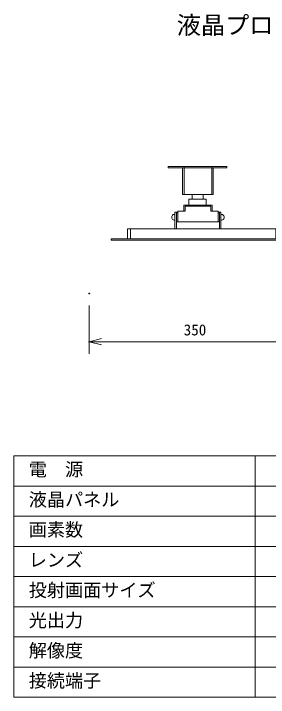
# Model space of a CAD drawing. Units: millimetres, scale not verified. Extents: x -1134 to 63, y -211 to 57.
# Drawn here: x -62.5 to -20.3, y -56.5 to 56.7 of the extents above; entities that cross this region are included whole.
import ezdxf
from ezdxf.enums import TextEntityAlignment as Align

# ---------------------------------------------------------------- set-up
doc = ezdxf.new("R2010")
doc.units = ezdxf.units.MM
doc.header["$LTSCALE"] = 0.125
doc.header["$PDMODE"] = 32
doc.header["$PDSIZE"] = 0.0625
for name, color, linetype, lineweight in [('0-0_0', 7, 'Continuous', 9), ('0-1_WAKU', 1, 'Continuous', 18), ('0-3_GAIKEI', 1, 'Continuous', 18), ('0-6_SUNPO', 7, 'Continuous', 9), ('0-7_S1', 1, 'Continuous', 18)]:
    doc.layers.add(name, color=color, linetype=linetype, lineweight=lineweight)
doc.layers.add('0-2_MOJI1', color=7, linetype='Continuous')
doc.layers.add('0-5_DEFPOINTS', color=7, linetype='Continuous')
doc.styles.add('ＭＳ ゴシック', font='')
doc.styles.get('ＭＳ ゴシック').set_extended_font_data('MS Gothic')

# ---------------------------------------------------------------- blocks, each defined once
blk = doc.blocks.new('_OPEN30')
at = {"layer": '0-0_0'}
blk.add_line((0, 0), (-1, 0), dxfattribs=at)
blk.add_lwpolyline([(-1, 0.26795), (0, 0), (-1, -0.26795)], dxfattribs=at)
blk = doc.blocks.new('D9')
at = {"layer": '0-5_DEFPOINTS'}
for p in [(-51.2754, 12.4232), (-16.2754, 12.4232), (-51.2754, 4.4232)]:
    blk.add_point(p, dxfattribs=at)
at = {"layer": '0-6_SUNPO'}
for p, q in [((-51.2754, 10.4232), (-51.2754, 2.4232)), ((-16.2754, 10.4232), (-16.2754, 2.4232)), ((-18.2754, 4.4232), (-49.2754, 4.4232))]:
    blk.add_line(p, q, dxfattribs=at)
at = {"layer": '0-6_SUNPO', "xscale": 2, "yscale": 2, "rotation": 180}
blk.add_blockref('_OPEN30', (-51.2754, 4.4232), dxfattribs=at)
at = {"layer": '0-6_SUNPO', "xscale": 2, "yscale": 2}
blk.add_blockref('_OPEN30', (-16.2754, 4.4232), dxfattribs=at)
at = {"layer": '0-6_SUNPO', "style": 'ＭＳ ゴシック'}
blk.add_text('350', height=1.833, dxfattribs=at).set_placement((-35.6504, 4.9232), align=Align.BOTTOM_LEFT)

msp = doc.modelspace()

# ---------------------------------------------------------------- linework, layer by layer
at = {"layer": '0-1_WAKU', "color": 4}
for p, q in [((-62.485, -16.5124), (62.515, -16.5124)), ((-62.485, -16.5124), (-62.485, -56.5124)), ((-22.485, -16.5124), (-22.485, -56.5124)), ((62.515, -56.5124), (-62.485, -56.5124))]:
    msp.add_line(p, q, dxfattribs=at)
at = {"layer": '0-1_WAKU'}
for p, q in [((-62.485, -21.5124), (62.515, -21.5124)), ((-62.485, -26.5124), (62.515, -26.5124)), ((-62.485, -31.5124), (62.515, -31.5124)), ((-62.485, -36.5124), (62.515, -36.5124)), ((-62.485, -41.5124), (62.515, -41.5124)), ((-62.485, -46.5124), (62.515, -46.5124)), ((-62.485, -51.5124), (62.515, -51.5124))]:
    msp.add_line(p, q, dxfattribs=at)
at = {"layer": '0-3_GAIKEI'}
msp.add_line((-28.4072, 22.2535), (-35.5436, 22.2535), dxfattribs=at)
at = {"layer": '0-3_GAIKEI', "color": 7}
msp.add_line((-16.9502, 19.1916), (-46.3278, 19.1916), dxfattribs=at)
at = {"layer": '0-7_S1'}
for p, q in [((-36.8852, 31.4357), (-27.168, 31.4357)), ((-36.8852, 31.1937), (-36.8852, 31.4357)), ((-34.5105, 26.7955), (-34.5105, 31.1937)), ((-34.2685, 26.7955), (-34.2685, 31.4357)), ((-29.6823, 26.7955), (-29.6823, 31.4357)), ((-29.4403, 26.7955), (-29.4403, 31.1937)), ((-34.5105, 26.7955), (-29.4403, 26.7955)), ((-32.948, 26.0026), (-32.948, 26.7955)), ((-31.1052, 26.0026), (-31.1052, 26.7955)), ((-34.3307, 25.0051), (-29.6201, 25.0051)), ((-34.3307, 24.0075), (-34.3307, 25.0051)), ((-29.6201, 24.0075), (-29.6201, 25.0051)), ((-35.7887, 23.8649), (-35.2984, 23.8649)), ((-35.7887, 21.0847), (-35.7887, 23.8649)), ((-35.2984, 24.0075), (-34.0855, 24.0075)), ((-35.2984, 22.2535), (-35.2984, 24.0075)), ((-34.0855, 24.0075), (-34.0855, 24.8319)), ((-34.0855, 24.8319), (-29.8653, 24.8319)), ((-29.8653, 24.0075), (-29.8653, 24.8319)), ((-28.6524, 24.0075), (-29.8653, 24.0075)), ((-28.6524, 22.2535), (-28.6524, 24.0075)), ((-28.1621, 23.8649), (-28.6524, 23.8649)), ((-28.4072, 21.0847), (-28.4072, 23.8649)), ((-28.1621, 21.0847), (-28.1621, 23.8649)), ((-35.5436, 21.0847), (-35.5436, 23.7223)), ((-35.5436, 23.7223), (-35.2984, 23.7223)), ((-28.4072, 23.7223), (-28.6524, 23.7223)), ((-18.5789, 21.0847), (-43.6285, 21.0847)), ((-43.6285, 21.0847), (-43.6285, 19.4188)), ((-43.134, 21.0847), (-43.134, 19.4188)), ((-46.3413, 19.4188), (-46.3413, 19.1916))]:
    msp.add_line(p, q, dxfattribs=at)
for points in [[(-36.8852, 31.1937), (-27.168, 31.1937), (-27.168, 31.4357)], [(-30.5933, 25.0051), (-30.5933, 26.0026), (-33.4599, 26.0026), (-33.4599, 25.0051)], [(-19.0734, 21.0847), (-19.0734, 19.4188), (-46.3413, 19.4188)], [(-16.9717, 19.4188), (-16.9717, 19.1916), (-46.3413, 19.1916)]]:
    msp.add_lwpolyline(points, dxfattribs=at)
for centre, start, end in [((-35.8355, 23.0006), 84.54252, 275.45748), ((-28.1153, 23.0006), 264.54252, 95.45748)]:
    msp.add_arc(centre, 0.4922, start, end, dxfattribs=at)

# ---------------------------------------------------------------- block references
at = {"layer": '0-6_SUNPO'}
msp.add_blockref('D9', (1.3113, -2.0361), dxfattribs=at)

# ---------------------------------------------------------------- texts
at = {"layer": '0-2_MOJI1', "style": 'ＭＳ ゴシック'}
for s, height, p in [('液晶プロジェクター天吊り金具付', 2.933, (-35.485, 52.4876)), ('電\u3000源', 2.199, (-59.985, -20.5124)), ('液晶パネル', 2.199, (-59.985, -25.5124)), ('画素数', 2.199, (-59.985, -30.5124)), ('レンズ', 2.199, (-59.985, -35.5124)), ('投射画面サイズ', 2.199, (-59.985, -40.5124)), ('光出力', 2.199, (-59.985, -45.5124)), ('解像度', 2.199, (-59.985, -50.5124)), ('接続端子', 2.199, (-59.985, -55.5124))]:
    msp.add_text(s, height=height, dxfattribs=at).set_placement(p, align=Align.BOTTOM_LEFT)

doc.saveas('drawing.dxf')
